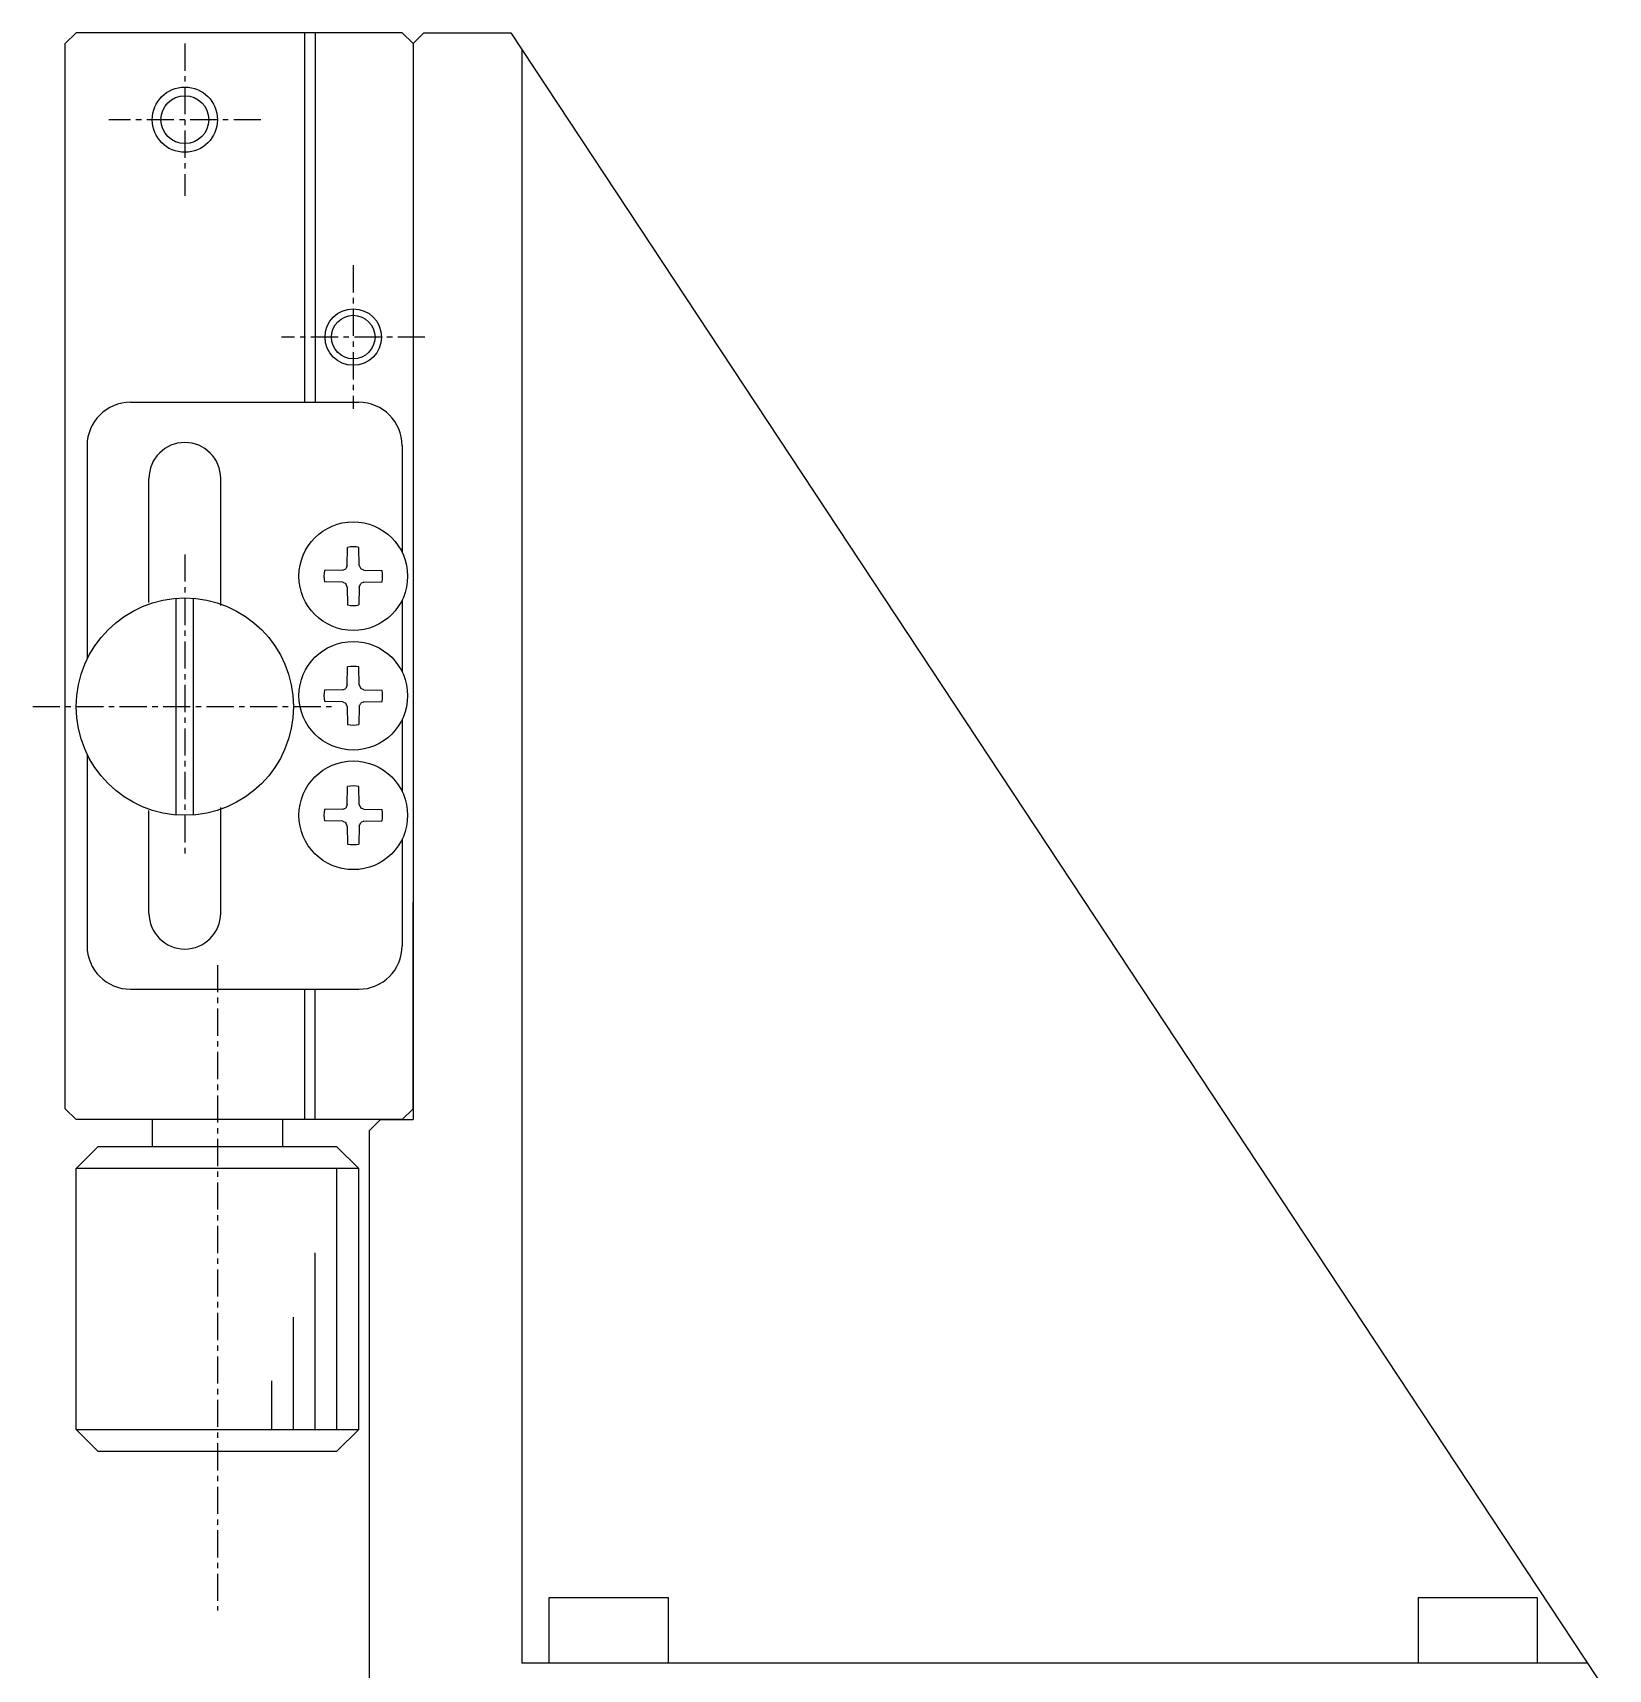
# Model space of a CAD drawing. Extents: x 372 to 608, y 46 to 208.
# Drawn here: x 519.3 to 591.8, y 132.7 to 208 of the extents above; entities that cross this region are included whole.
import ezdxf

# ---------------------------------------------------------------- set-up
doc = ezdxf.new("R2010")
doc.units = 0
doc.linetypes.add('CENTER', pattern=[2, 1.25, -0.25, 0.25, -0.25])
doc.layers.get('0').update_dxf_attribs({"linetype": 'CONTINUOUS'})
doc.layers.add('CENTER', color=1, linetype='CENTER')

msp = doc.modelspace()

# ---------------------------------------------------------------- linework, layer by layer
at = {"color": 7, "linetype": 'CONTINUOUS'}
for p, q in [((520.767, 207.502), (521.267, 208.002)), ((536.267, 208.002), (521.267, 208.002)), ((531.767, 208.002), (531.767, 191.002)), ((532.267, 208.002), (532.267, 191.002)), ((536.767, 207.502), (536.267, 208.002)), ((536.767, 207.502), (536.267, 208.002)), ((536.767, 207.502), (537.267, 208.002)), ((537.267, 208.002), (541.267, 208.002)), ((541.267, 208.002), (591.767, 131.56)), ((520.767, 158.502), (520.767, 207.502)), ((536.767, 207.502), (536.767, 198.002)), ((536.767, 207.502), (536.767, 158.002)), ((541.767, 207.245), (541.767, 133.002)), ((523.767, 191.002), (534.267, 191.002)), ((521.767, 189.002), (521.767, 179.181)), ((536.267, 189.002), (536.267, 184.092)), ((524.617, 181.787), (524.617, 187.502)), ((527.917, 181.647), (527.917, 187.502)), ((536.267, 188.002), (536.267, 184.092)), ((533.742, 183.501), (533.757, 184.327)), ((534.291, 183.501), (534.277, 184.327)), ((533.535, 183.277), (532.692, 183.262)), ((533.535, 183.277), (533.669, 183.336)), ((533.742, 183.501), (533.669, 183.336)), ((534.291, 183.501), (534.364, 183.336)), ((534.498, 183.277), (534.364, 183.336)), ((534.498, 183.277), (535.341, 183.262)), ((533.535, 182.727), (532.692, 182.742)), ((533.535, 182.727), (533.669, 182.667)), ((533.742, 182.503), (533.669, 182.667)), ((533.742, 182.503), (533.757, 181.677)), ((534.291, 182.503), (534.277, 181.677)), ((534.291, 182.503), (534.364, 182.667)), ((534.498, 182.727), (534.364, 182.667)), ((534.498, 182.727), (535.341, 182.742)), ((525.867, 172.018), (525.867, 181.986)), ((526.667, 172.018), (526.667, 181.986)), ((536.267, 181.912), (536.267, 178.592)), ((533.742, 178.001), (533.757, 178.827)), ((534.291, 178.001), (534.277, 178.827)), ((533.535, 177.777), (532.692, 177.762)), ((533.535, 177.777), (533.669, 177.836)), ((533.742, 178.001), (533.669, 177.836)), ((534.291, 178.001), (534.364, 177.836)), ((534.498, 177.777), (534.364, 177.836)), ((534.498, 177.777), (535.341, 177.762)), ((533.535, 177.227), (532.692, 177.242)), ((533.535, 177.227), (533.669, 177.167)), ((533.742, 177.003), (533.669, 177.167)), ((533.742, 177.003), (533.757, 176.177)), ((534.291, 177.003), (534.277, 176.177)), ((534.291, 177.003), (534.364, 177.167)), ((534.498, 177.227), (534.364, 177.167)), ((534.498, 177.227), (535.341, 177.242)), ((536.267, 176.412), (536.267, 173.092)), ((521.767, 174.822), (521.767, 166.002)), ((533.742, 172.501), (533.757, 173.327)), ((534.291, 172.501), (534.277, 173.327)), ((533.742, 172.501), (533.669, 172.336)), ((534.291, 172.501), (534.364, 172.336)), ((524.617, 167.502), (524.617, 172.217)), ((527.917, 167.502), (527.917, 172.357)), ((533.535, 172.277), (532.692, 172.262)), ((533.535, 171.727), (532.692, 171.742)), ((533.535, 172.277), (533.669, 172.336)), ((533.535, 171.727), (533.669, 171.667)), ((533.742, 171.503), (533.669, 171.667)), ((534.291, 171.503), (534.364, 171.667)), ((534.498, 172.277), (534.364, 172.336)), ((534.498, 171.727), (534.364, 171.667)), ((534.498, 172.277), (535.341, 172.262)), ((534.498, 171.727), (535.341, 171.742)), ((533.742, 171.503), (533.757, 170.677)), ((534.291, 171.503), (534.277, 170.677)), ((536.267, 170.912), (536.267, 166.002)), ((536.767, 158.502), (536.767, 168.002)), ((523.767, 164.002), (534.267, 164.002)), ((531.767, 164.002), (531.767, 158.002)), ((532.267, 158.002), (532.267, 164.002)), ((520.767, 158.502), (521.267, 158.002)), ((536.767, 158.502), (536.267, 158.002)), ((536.267, 158.002), (536.767, 158.502)), ((536.767, 158.502), (536.267, 158.002)), ((536.267, 158.002), (521.267, 158.002)), ((524.767, 158.002), (524.767, 156.752)), ((530.767, 158.002), (530.767, 156.752)), ((534.767, 157.502), (535.267, 158.002)), ((534.767, 128.502), (534.767, 157.502)), ((535.267, 158.002), (536.767, 158.002)), ((522.267, 156.752), (521.267, 155.752)), ((533.267, 156.752), (522.267, 156.752)), ((533.267, 156.752), (534.267, 155.752)), ((521.267, 143.752), (521.267, 155.752)), ((534.267, 143.752), (534.267, 155.752)), ((522.267, 142.752), (521.267, 143.752)), ((533.267, 142.752), (534.267, 143.752)), ((522.267, 142.752), (533.267, 142.752)), ((543.017, 136.002), (543.017, 133.002)), ((545.767, 136.002), (543.017, 136.002)), ((548.517, 136.002), (545.767, 136.002)), ((548.517, 133.002), (548.517, 136.002)), ((583.017, 136.002), (583.017, 133.002)), ((585.767, 136.002), (583.017, 136.002)), ((588.517, 136.002), (585.767, 136.002)), ((588.517, 133.002), (588.517, 136.002)), ((590.814, 133.002), (541.767, 133.002))]:
    msp.add_line(p, q, dxfattribs=at)
at = {"color": 3, "linetype": 'CONTINUOUS'}
for p, q in [((534.267, 155.752), (521.267, 155.752)), ((533.267, 143.752), (533.267, 155.752)), ((532.267, 143.752), (532.267, 151.868)), ((531.267, 143.752), (531.267, 148.923)), ((530.267, 143.752), (530.267, 145.986)), ((521.267, 143.752), (534.267, 143.752))]:
    msp.add_line(p, q, dxfattribs=at)
for centre, radius in [((526.267, 204.002), 1.5), ((534.017, 194.002), 1.3)]:
    msp.add_circle(centre, radius, dxfattribs=at)
at = {"color": 7, "linetype": 'CONTINUOUS'}
for centre, radius in [((526.267, 204.002), 1.1), ((534.017, 194.002), 1), ((534.017, 183.002), 2.5), ((526.267, 177.002), 5), ((534.017, 177.502), 2.5), ((534.017, 172.002), 2.5)]:
    msp.add_circle(centre, radius, dxfattribs=at)
for centre, radius, start, end in [((523.767, 189.002), 2, 90, 180), ((534.267, 189.002), 2, 0, 90), ((526.267, 187.502), 1.65, 0, 180), ((534.017, 183.002), 1.35, 78.89588, 101.10412), ((534.017, 183.002), 1.35, 168.89588, 191.10412), ((534.017, 183.002), 1.35, 348.89588, 11.10412), ((534.017, 183.002), 1.35, 258.89588, 281.10412), ((534.017, 177.502), 1.35, 78.89588, 101.10412), ((534.017, 177.502), 1.35, 168.89588, 191.10412), ((534.017, 177.502), 1.35, 348.89588, 11.10412), ((534.017, 177.502), 1.35, 258.89588, 281.10412), ((534.017, 172.002), 1.35, 78.89588, 101.10412), ((534.017, 172.002), 1.35, 168.89588, 191.10412), ((534.017, 172.002), 1.35, 348.89588, 11.10412), ((534.017, 172.002), 1.35, 258.89588, 281.10412), ((526.267, 167.502), 1.65, 180, 0), ((523.767, 166.002), 2, 180, 270), ((534.267, 166.002), 2, 270, 0)]:
    msp.add_arc(centre, radius, start, end, dxfattribs=at)
at = {"layer": 'CENTER', "color": 1, "linetype": 'CENTER'}
for p, q in [((526.267, 207.502), (526.267, 200.502)), ((529.767, 204.002), (522.767, 204.002)), ((534.017, 197.302), (534.017, 190.702)), ((537.317, 194.002), (530.717, 194.002)), ((526.267, 184.002), (526.267, 170.002)), ((519.267, 177.002), (533.267, 177.002)), ((527.767, 165.114), (527.767, 135.424))]:
    msp.add_line(p, q, dxfattribs=at)

doc.saveas('drawing.dxf')
